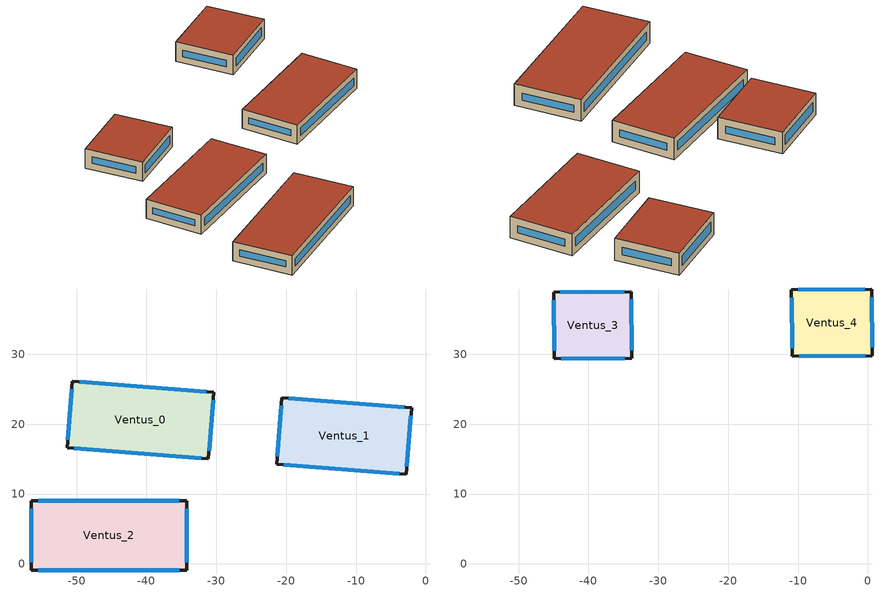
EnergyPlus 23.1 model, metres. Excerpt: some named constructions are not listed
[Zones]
Ventus_0
 floor outside (90.1-2019 Nonresidential CZ 0 Exterior Floor (Mass)): -50.59,26.13,3.49 -30.38,24.54,3.48 -31.13,15.05,3.48 -51.34,16.64,3.49
 wall outside (90.1-2019 Nonresidential CZ 0 Exterior Wall (Mass)): -50.59,26.13 -51.34,16.64 z3.49:6.87; -31.13,15.05 -30.38,24.54 z3.48:6.87; -51.34,16.64,3.49 -31.13,15.05,3.48 -31.13,15.05,6.87 -51.34,16.64,6.87; -30.38,24.54,3.48 -50.59,26.13,3.49 -50.59,26.13,6.87 -30.38,24.54,6.87
 window (90.1-2019 Nonresidential CZ 0 Glazing (Operable)): -50.68,25 -51.25,17.78 z4.62:5.74; -31.04,16.19 -30.47,23.41 z4.62:5.73; -50.31,16.56,4.52 -32.16,15.13,4.51 -32.16,15.13,5.83 -50.31,16.56,5.84; -31.41,24.62,4.51 -49.56,26.05,4.52 -49.56,26.05,5.84 -31.41,24.62,5.83
 roof outside (90.1-2019 Nonresidential CZ 0 Exterior Roof (Mass)): -50.59,26.13 -51.34,16.64 -31.13,15.05 -30.38,24.54 z6.87
Ventus_1
 floor outside (90.1-2019 Nonresidential CZ 0 Exterior Floor (Mass)): -21.39,14.28,3.48 -20.64,23.78,3.48 -2.06,22.31,3.47 -2.81,12.81,3.47
 wall outside (90.1-2019 Nonresidential CZ 0 Exterior Wall (Mass)): -2.81,12.81 -2.06,22.31 z3.47:6.86; -20.64,23.78 -21.39,14.28 z3.48:6.86; -21.39,14.28,3.48 -2.81,12.81,3.47 -2.81,12.81,6.86 -21.39,14.28,6.86; -2.06,22.31,3.47 -20.64,23.78,3.48 -20.64,23.78,6.86 -2.06,22.31,6.86
 window (90.1-2019 Nonresidential CZ 0 Glazing (Operable)): -20.36,14.19 -3.83,12.89 z4.5:5.83; -2.72,13.95 -2.15,21.18 z4.61:5.72; -20.73,22.64 -21.3,15.41 z4.61:5.73; -3.08,22.39,4.5 -19.62,23.7,4.5 -19.61,23.7,5.83 -3.08,22.39,5.83
 roof outside (90.1-2019 Nonresidential CZ 0 Exterior Roof (Mass)): -21.39,14.28 -2.81,12.81 -2.06,22.31 -20.64,23.78 z6.86
Ventus_2
 floor outside (90.1-2019 Nonresidential CZ 0 Exterior Floor (Mass)): -56.49,9.04 -34.25,9.04 -34.25,-0.87 -56.49,-0.87 z3.5
 wall outside (90.1-2019 Nonresidential CZ 0 Exterior Wall (Mass)): -56.49,9.04 -56.49,-0.87 -34.25,-0.87 -34.25,9.04 -56.49,9.04 z3.5:6.89
 window (90.1-2019 Nonresidential CZ 0 Glazing (Operable)): -56.49,7.9 -56.49,0.28 / -34.25,0.28 -34.25,7.9 z4.64:5.75; -55.45,-0.87 -35.29,-0.87 / -35.29,9.04 -55.45,9.04 z4.54:5.85
 roof outside (90.1-2019 Nonresidential CZ 0 Exterior Roof (Mass)): -56.49,9.04 -56.49,-0.87 -34.25,-0.87 -34.25,9.04 z6.89
Ventus_3
 floor outside (90.1-2019 Nonresidential CZ 0 Exterior Floor (Mass)): -33.89,38.98 -33.8,29.46 -44.89,29.34 -44.99,38.86 z6.11
 wall outside (90.1-2019 Nonresidential CZ 0 Exterior Wall (Mass)): -33.89,38.98 -44.99,38.86 -44.89,29.34 -33.8,29.46 -33.89,38.98 z6.11:9.51
 window (90.1-2019 Nonresidential CZ 0 Glazing (Operable)): -34.87,38.97 -44.01,38.87 / -43.91,29.35 -34.77,29.45 z7.08:8.53; -44.98,37.72 -44.9,30.48 / -33.81,30.6 -33.88,37.84 z7.25:8.37
 roof outside (90.1-2019 Nonresidential CZ 0 Exterior Roof (Mass)): -33.89,38.98 -44.99,38.86 -44.89,29.34 -33.8,29.46 z9.51
Ventus_4
 floor outside (90.1-2019 Nonresidential CZ 0 Exterior Floor (Mass)): 0.52,39.34 0.62,29.82 -10.85,29.7 -10.95,39.22 z6.11
 wall outside (90.1-2019 Nonresidential CZ 0 Exterior Wall (Mass)): 0.52,39.34 -10.95,39.22 -10.85,29.7 0.62,29.82 0.52,39.34 z6.11:9.57
 window (90.1-2019 Nonresidential CZ 0 Glazing (Operable)): -0.48,39.33 -9.95,39.23 / -9.85,29.71 -0.38,29.8 z7.1:8.57; -10.93,38.06 -10.86,30.85 / 0.61,30.97 0.53,38.18 z7.26:8.41
 roof outside (90.1-2019 Nonresidential CZ 0 Exterior Roof (Mass)): 0.52,39.34 -10.95,39.22 -10.85,29.7 0.62,29.82 z9.57
[Schedule:Day:Hourly]
74054bd2-68bf-4c2e-b6fe-a9a46485e833: Fraction, 0, 1, 1, 1, 1, 1, 1, 0, 0, 0, 0, 0, 0, 0, 0, 0, 1, 1, 1, 1, 1, 1, 1, 1
97807dff-fb68-4c04-8ba7-6cd170c0bd5b: Fraction, 0, 1, 0, 0, 1, 0, 0, 0, 0, 0, 0, 0, 1, 0, 0, 0, 0, 0, 0, 0, 0, 0, 0, 0
b9c7d137-7474-496a-bda7-21dd42cd1285: Fraction, 0, 1, 1, 1, 1, 1, 1, 1, 1, 1, 0, 0, 0, 0, 0, 1, 1, 0, 0, 0, 0, 0, 0, 0
d04262fa-b310-48b4-9ff0-47e72d262feb: Fraction, 1, 1, 1, 0, 1, 1, 1, 1, 0, 0, 1, 1, 1, 1, 1, 1, 1, 1, 0, 0, 0, 0, 0, 0
9ba10620-f997-461f-a3eb-d35a1e1b5dbc: Fraction, 0, 1, 0, 0, 0, 0, 0, 0, 0, 0, 1, 0, 0, 0, 1, 1, 1, 1, 1, 0, 0, 0, 0, 1
c3946a26-4fde-49a7-97f4-fc630781a67f: Fraction, 1, 1, 1, 1, 1, 0, 1, 1, 1, 0, 0, 0, 0, 1, 1, 0, 0, 0, 0, 0, 0, 0, 0, 1
1d522c20-2eb0-4cc8-bc6a-dc0ba6922368: Fraction, 1, 1, 1, 1, 1, 1, 0, 0, 0, 0, 0, 1, 1, 1, 1, 1, 1, 0, 0, 0, 0, 0, 0, 0
07c72340-b4fe-42e0-bbc8-36a9f5657532: Fraction, 0, 1, 1, 1, 1, 1, 1, 0, 0, 0, 0, 1, 1, 1, 1, 0, 0, 0, 0, 0, 0, 0, 0, 0
6090c2da-3a51-4064-848f-2637f0081b64: Fraction, 0, 0, 0, 0, 0, 0, 0, 0, 0, 1, 1, 1, 1, 1, 1, 1, 1, 1, 0, 0, 0, 0, 0, 0
c10c3bc1-e411-4a46-a84f-dfb66236ee43: Fraction, 0, 0, 1, 1, 1, 1, 1, 0, 0, 0, 1, 1, 1, 1, 0, 0, 0, 0, 0, 0, 0, 0, 0, 0
9def71ac-644c-4a43-924f-0a2d0336bef2: Fraction, 1, 1, 1, 1, 1, 1, 1, 1, 1, 0, 0, 0, 0, 0, 0, 0, 0, 0, 1, 1, 1, 1, 1, 1
057ceafd-0d81-4d68-930f-3b2314fa48cd: Fraction, 1, 1, 1, 1, 1, 1, 1, 0, 0, 1, 1, 1, 0, 0, 0, 0, 0, 0, 0, 0, 0, 0, 0, 0
88fed7b3-e359-4a1f-a5b9-45b8ce0c1dc6: Fraction, 1, 1, 1, 1, 1, 1, 1, 1, 0, 1, 1, 0, 0, 0, 1, 1, 0, 0, 0, 0, 0, 0, 0, 0
6514d837-955e-4917-8dd1-65b2037d5c9b: Fraction, 0, 0, 0, 1, 1, 1, 0, 0, 0, 1, 1, 1, 1, 1, 1, 1, 1, 1, 0, 0, 0, 0, 0, 0
c2abe261-9d5a-47ce-8ee3-09f32edc3bbb: Fraction, 0, 0, 0, 0, 0, 0, 0, 1, 1, 1, 1, 0, 0, 0, 0, 0, 0, 0, 0, 0, 0, 0, 0, 1
ce5c9ab2-7397-4451-b8f3-374983e1af58: Fraction, 1, 1, 1, 1, 1, 1, 1, 1, 0, 0, 0, 1, 1, 1, 1, 0, 0, 0, 1, 1, 1, 1, 1, 1
20d50bad-3716-475d-a8a1-b2a6c2b604ca: Fraction, 1, 1, 1, 1, 1, 1, 1, 1, 1, 1, 1, 1, 1, 1, 1, 0, 0, 0, 0, 1, 1, 1, 0, 1
8a122152-dec9-4ba9-a45f-2adae0c5be92: Fraction, 1, 1, 1, 1, 1, 1, 1, 1, 0, 0, 1, 1, 0, 1, 0, 0, 0, 0, 0, 0, 0, 0, 0, 1
c6cdd4fb-32ea-43d7-bc5e-5b83dd70b81c: Fraction, 1, 1, 1, 1, 1, 1, 1, 0, 0, 0, 1, 0, 0, 0, 0, 0, 0, 0, 0, 1, 1, 1, 1, 1
9d5158ab-fff7-4870-812d-3696b2292dc0: Fraction, 1, 1, 1, 1, 1, 0, 0, 0, 0, 0, 1, 1, 1, 1, 1, 1, 1, 0, 0, 0, 0, 0, 0, 0
b8516354-ce2a-4c67-8c28-31f035522e6f: Fraction, 1, 1, 1, 1, 1, 1, 1, 1, 1, 1, 0, 0, 0, 0, 0, 0, 1, 0, 0, 0, 0, 0, 0, 0
cbb8fdd0-a5e8-4b2a-b2e6-9693654d8a62: Fraction, 1, 1, 1, 1, 1, 1, 1, 1, 1, 1, 1, 1, 0, 0, 0, 0, 0, 0, 0, 0, 0, 1, 1, 1
0c72eb77-d275-4ca9-8307-6c8e2f133ad6: Fraction, 1, 1, 1, 1, 1, 1, 1, 0, 0, 0, 1, 1, 1, 1, 1, 1, 1, 0, 0, 0, 0, 1, 1, 1
18659121-dc2a-49d3-a320-01d2f054175a: Fraction, 1, 1, 1, 1, 1, 1, 1, 1, 0, 0, 1, 1, 1, 1, 0, 1, 1, 1, 1, 1, 1, 1, 1, 1
5ac3f529-2798-408c-837c-c11db3d63a5f: Fraction, 1, 1, 1, 1, 1, 1, 1, 1, 1, 0, 0, 0, 0, 1, 0, 0, 0, 0, 0, 0, 0, 0, 0, 0
eaa47732-4b2a-4053-8051-910d054a4053: Fraction, 1, 1, 1, 1, 1, 1, 1, 1, 0, 1, 1, 1, 1, 1, 1, 1, 1, 0, 1, 1, 1, 1, 1, 1
f2aae914-51d3-4cc0-a5d5-5e9baf011287: Fraction, 1, 1, 1, 1, 1, 1, 1, 1, 0, 0, 1, 1, 1, 1, 1, 1, 0, 0, 0, 0, 0, 0, 1, 1
af1b22bb-13b3-4bdb-9a6e-cb5ab9315430: Fraction, 1, 1, 1, 1, 1, 1, 1, 0, 0, 0, 1, 1, 1, 0, 0, 0, 0, 1, 1, 1, 1, 1, 1, 1
8cfa296e-d2df-42e4-8383-1d6ab16bbdb5: Fraction, 1, 1, 1, 1, 1, 1, 1, 1, 0, 0, 1, 1, 1, 1, 1, 1, 1, 0, 0, 0, 0, 0, 0, 1
e7079104-5a3e-4fb4-8b2d-8deb9dcb4755: Fraction, 1, 1, 1, 1, 0, 1, 1, 0, 0, 0, 0, 1, 1, 1, 1, 1, 0, 0, 0, 0, 0, 0, 0, 0
df817dcb-ee5e-4ec2-b348-3e4532a01bdc: Fraction, 0, 0, 0, 0, 0, 1, 1, 1, 0, 0, 0, 0, 0, 1, 0, 0, 0, 0, 0, 0, 0, 0, 0, 0
5b88c96a-ba30-4bd6-8257-ec46818092f5: Fraction, 1, 1, 1, 1, 1, 1, 1, 1, 0, 0, 1, 1, 1, 1, 0, 0, 0, 0, 0, 0, 0, 0, 0, 0
9f3e6e33-ed0c-4338-a22e-80d68f66795f: Fraction, 0, 0, 0, 0, 0, 0, 0, 1, 0, 0, 0, 0, 0, 1, 0, 0, 0, 0, 0, 0, 0, 0, 1, 1
5e4f9b9f-effd-4ea0-b36d-686f673c8fb9: Fraction, 1, 1, 1, 1, 1, 1, 1, 1, 0, 0, 0, 1, 0, 0, 0, 0, 0, 0, 0, 0, 0, 1, 1, 1
b1c0e00c-ed12-44a2-b2d7-3cdb69e5c55e: Fraction, 1, 1, 1, 1, 1, 1, 1, 1, 0, 0, 0, 0, 1, 1, 1, 0, 0, 0, 0, 0, 0, 0, 1, 1
444270f3-daff-4cc7-9fce-6beb186acede: Fraction, 1, 1, 1, 1, 1, 1, 1, 1, 1, 0, 0, 0, 0, 0, 0, 0, 1, 1, 1, 1, 1, 1, 1, 1
b6fcd595-c7f4-4377-b65b-736495fb235b: Fraction, 1, 1, 1, 1, 1, 1, 1, 1, 1, 0, 0, 0, 1, 1, 0, 0, 0, 0, 0, 1, 1, 1, 1, 1
cb12346d-0ba0-45f5-8b46-1b49f71a5a9e: Fraction, 1, 1, 1, 1, 1, 1, 1, 1, 0, 1, 0, 0, 1, 1, 1, 1, 1, 1, 1, 1, 1, 1, 1, 1
16a4b961-d781-45a6-b74f-7a45caf05543: Fraction, 1, 1, 1, 1, 1, 1, 1, 1, 0, 0, 1, 0, 0, 0, 0, 0, 0, 0, 1, 1, 1, 1, 1, 1
6c3f2d37-9869-4b85-9549-3a87988d3149: Fraction, 1, 1, 1, 1, 1, 1, 1, 1, 1, 0, 0, 0, 0, 1, 0, 0, 0, 0, 1, 1, 1, 1, 1, 1
5487ebe8-a8c6-4cfe-b288-16ea63a3ed1c: Fraction, 1, 1, 1, 1, 1, 1, 1, 1, 1, 0, 0, 0, 1, 0, 0, 0, 0, 0, 0, 0, 0, 0, 0, 1
ebf265ea-062a-4190-8abf-f1e4c7d89c3a: Fraction, 1, 1, 1, 1, 1, 1, 1, 1, 1, 0, 0, 0, 1, 1, 1, 1, 0, 1, 1, 1, 1, 1, 1, 1
bd94196e-8e29-48df-b222-d480efb91c9a: Fraction, 1, 1, 1, 1, 1, 1, 1, 1, 0, 0, 1, 1, 0, 0, 0, 0, 1, 1, 1, 1, 1, 1, 1, 1
be69a2a8-dd22-4f26-b18a-4f66b965a4dc: Fraction, 1, 1, 1, 1, 1, 1, 1, 1, 0, 0, 0, 0, 1, 1, 1, 1, 1, 1, 1, 1, 1, 1, 1, 1
27a268de-534c-450b-8705-33fd3cf382a8: Fraction, 1, 1, 1, 1, 1, 1, 1, 1, 0, 0, 0, 0, 0, 0, 0, 1, 1, 1, 1, 1, 1, 1, 1, 1
cd3f33d7-a60e-4094-a384-348fc886b9d6: Fraction, 1, 1, 1, 1, 1, 1, 1, 1, 1, 1, 1, 1, 1, 1, 1, 0, 0, 0, 1, 1, 1, 1, 1, 1
9dcf07ff-184b-43e1-ae98-d6415e276da1: Fraction, 1, 1, 1, 1, 1, 1, 1, 1, 0, 1, 1, 1, 1, 1, 1, 1, 1, 1, 1, 1, 1, 1, 1, 1
92402300-f1f6-4e8f-9e99-43f6f64837c9: Fraction, 1, 1, 1, 1, 1, 1, 1, 1, 1, 0, 0, 0, 0, 0, 0, 0, 1, 1, 0, 0, 0, 0, 1, 1
edc33e11-3f99-40de-8c90-1b0c78e9f77a: Fraction, 1, 1, 1, 1, 1, 1, 1, 1, 1, 0, 0, 0, 0, 0, 0, 0, 0, 0, 0, 1, 1, 1, 1, 1
6fea13c3-60c2-45eb-826c-87bb4b14df5c: Fraction, 1, 1, 1, 1, 1, 1, 1, 0, 0, 0, 1, 1, 1, 1, 1, 1, 1, 0, 0, 0, 0, 0, 0, 0
5e5311e2-4511-4326-97f6-a5c9cd219aeb: Fraction, 0, 1, 1, 1, 1, 1, 1, 1, 0, 0, 1, 0, 1, 1, 1, 0, 0, 0, 0, 0, 0, 0, 0, 1
aa2181fb-0196-4305-8efc-c14c35da3080: Fraction, 1, 1, 1, 1, 1, 1, 1, 1, 0, 0, 0, 1, 1, 1, 0, 0, 0, 1, 1, 1, 1, 1, 1, 1
259ab910-9959-4b4f-8b96-6e911539b89f: Fraction, 1, 1, 1, 1, 1, 1, 1, 1, 1, 0, 0, 0, 0, 0, 0, 0, 0, 0, 0, 0, 0, 1, 1, 1
7064cfc5-163a-4ef4-975e-a50f1919b0e4: Fraction, 1, 1, 1, 1, 1, 1, 1, 1, 0, 0, 1, 1, 1, 1, 1, 1, 1, 1, 0, 0, 0, 0, 1, 1
59b0afff-e258-4861-ada2-886758a3f753: Fraction, 1, 1, 1, 1, 1, 1, 1, 1, 0, 0, 1, 0, 0, 0, 1, 1, 1, 1, 1, 1, 1, 1, 1, 1
5c5f2de8-4e5d-47ee-83c5-350774adab4d: Fraction, 1, 1, 1, 1, 1, 1, 1, 1, 0, 0, 0, 0, 0, 0, 0, 0, 0, 1, 1, 1, 1, 1, 1, 1
9c9d8164-8209-42c6-9fdf-f23e4aa42083: Fraction, 1, 1, 1, 1, 1, 1, 1, 1, 0, 0, 0, 1, 1, 0, 0, 0, 0, 0, 0, 0, 1, 1, 1, 1
25aa9527-f0f8-4a6c-9c8b-b108c0fe62a6: Fraction, 1, 1, 1, 1, 1, 1, 1, 1, 0, 0, 1, 1, 1, 1, 0, 0, 1, 0, 0, 0, 0, 1, 1, 1
c03b6a9b-1c9a-4da4-82c3-84b1e2d6d185: Fraction, 1, 1, 1, 1, 1, 1, 1, 1, 1, 0, 1, 1, 1, 1, 1, 1, 1, 0, 0, 0, 0, 0, 1, 1
35bfc4da-1048-4292-a682-5655fded43f1: Fraction, 1, 1, 1, 1, 1, 1, 1, 1, 0, 0, 1, 1, 1, 0, 1, 1, 0, 0, 1, 1, 1, 1, 1, 1
6b69f790-ab01-4a19-a6c0-13d6128415b2: Fraction, 1, 1, 1, 1, 1, 1, 1, 1, 1, 0, 0, 0, 0, 1, 0, 0, 0, 0, 0, 0, 0, 1, 1, 1
f9e0fda7-9fed-4c1f-ab6e-5c589fc9d164: Fraction, 1, 1, 1, 1, 1, 1, 1, 1, 0, 0, 0, 1, 1, 1, 1, 0, 0, 0, 0, 0, 0, 0, 0, 0
29a76cad-3c7a-482d-a722-386eb74d0f12: Fraction, 0, 1, 1, 1, 1, 1, 1, 0, 0, 0, 1, 1, 1, 1, 0, 0, 0, 0, 0, 0, 1, 1, 1, 0
ffb92333-dc2f-41db-92cf-14f798bb405c: Fraction, 0, 0, 0, 0, 0, 0, 0, 0, 0, 0, 0, 1, 1, 0, 0, 1, 0, 0, 0, 0, 0, 0, 0, 0
a0979a01-a3ca-4264-b020-74ebd46e0f0a: Fraction, 0, 0, 0, 0, 0, 0, 0, 0, 0, 0, 0, 1, 1, 1, 1, 0, 0, 0, 0, 0, 0, 0, 0, 0
4f398a15-0db5-4d59-9dc0-80d3d9d282d3: Fraction, 0, 0, 0, 0, 0, 0, 0, 0, 0, 0, 0, 1, 0, 0, 0, 0, 0, 0, 0, 0, 0, 0, 0, 0
e2278e3a-4045-4e67-81d6-0536b52bb3ab: Fraction, 0, 0, 0, 0, 1, 0, 0, 0, 0, 0, 0, 1, 1, 1, 0, 0, 0, 0, 0, 0, 0, 0, 0, 0
11a3fd04-715e-4ad2-80a4-ede72ae8842a: Fraction, 0, 0, 0, 0, 1, 0, 0, 0, 0, 0, 0, 1, 1, 1, 0, 1, 1, 1, 0, 0, 1, 1, 1, 1
0c7495df-230f-4fc6-908c-b5aa0f2c6a24: Fraction, 1, 1, 1, 1, 1, 1, 1, 1, 1, 1, 1, 1, 1, 1, 1, 1, 1, 1, 1, 1, 1, 1, 1, 1
a7c3e583-b1e6-45c1-bb73-94d104b83238: Fraction, 1, 1, 1, 0, 1, 1, 1, 1, 0, 1, 1, 1, 1, 1, 1, 1, 1, 1, 1, 1, 1, 1, 1, 1
3c2b0ca0-971e-45fd-9ccc-a7074d69a591: Fraction, 1, 1, 1, 1, 1, 1, 1, 1, 1, 0, 0, 0, 1, 1, 0, 0, 1, 1, 1, 1, 1, 1, 1, 1
5586d7ad-9746-4f08-b4f7-35d0e7b16240: Fraction, 1, 1, 1, 1, 1, 1, 1, 1, 1, 0, 0, 1, 1, 0, 1, 0, 1, 1, 0, 1, 0, 0, 1, 0
67ee3781-661a-4b32-9b97-ba11d48b80e8: Fraction, 0, 1, 1, 1, 1, 1, 1, 1, 1, 1, 1, 1, 1, 0, 0, 0, 0, 0, 0, 0, 1, 1, 1, 1
dc2a5543-2a02-44da-8fa9-22b0ada74602: Fraction, 1, 1, 1, 1, 1, 1, 1, 1, 1, 1, 1, 1, 0, 0, 0, 0, 0, 0, 0, 1, 1, 1, 1, 1
12eac682-e5c5-4ae6-a22e-aa2c120430b8: Fraction, 1, 1, 1, 1, 1, 1, 1, 1, 1, 1, 1, 1, 1, 1, 0, 1, 1, 1, 0, 1, 1, 1, 1, 1
981b9efe-6f63-4d00-a449-24f73f51b0f8: Fraction, 1, 1, 1, 1, 1, 1, 1, 1, 1, 0, 0, 0, 0, 0, 0, 0, 0, 0, 0, 0, 1, 1, 1, 1
ab4d6916-ed93-4cc5-93e4-05523ab73693: Fraction, 1, 1, 1, 1, 1, 1, 1, 1, 0, 0, 0, 0, 1, 1, 1, 1, 0, 0, 0, 0, 0, 0, 1, 0
1cf4dc22-9846-4e49-ae67-34ad1fd86b01: Fraction, 1, 1, 1, 1, 1, 1, 1, 1, 1, 1, 0, 1, 1, 1, 1, 0, 0, 0, 0, 0, 1, 1, 1, 0
89ea3b08-abcb-42b8-8007-58653634cdd2: Fraction, 1, 1, 1, 1, 1, 1, 1, 1, 1, 0, 0, 0, 0, 1, 1, 1, 1, 1, 1, 1, 1, 1, 1, 1
d87af202-f746-4e46-9ceb-371fa7de3b83: Fraction, 1, 1, 1, 1, 1, 1, 1, 1, 1, 1, 0, 0, 0, 0, 0, 0, 0, 1, 0, 1, 1, 1, 1, 1
3d23e240-37b9-4a4c-859a-93105498007c: Fraction, 1, 1, 1, 1, 1, 1, 1, 1, 0, 0, 0, 0, 0, 0, 0, 0, 0, 0, 0, 1, 1, 1, 1, 1
5d1bad87-1508-49bf-a120-4ab5144eeda2: Fraction, 1, 1, 1, 1, 1, 1, 1, 1, 0, 0, 0, 0, 1, 0, 1, 0, 1, 1, 1, 1, 0, 1, 1, 1
eb554330-09ba-415f-8b33-a8f0120e2a10: Fraction, 1, 1, 1, 1, 1, 1, 1, 1, 0, 0, 0, 0, 1, 0, 0, 0, 0, 0, 0, 0, 0, 1, 1, 1
70444d5c-3d02-4dff-b528-fa1576757e0f: Fraction, 1, 1, 1, 1, 1, 1, 1, 1, 0, 0, 0, 1, 0, 1, 1, 0, 0, 0, 0, 0, 0, 0, 0, 1
47d4713a-9828-4be8-aafd-385b8726fa04: Fraction, 1, 1, 0, 0, 1, 1, 0, 1, 0, 0, 0, 0, 1, 0, 0, 0, 0, 0, 0, 0, 0, 0, 0, 0
95bc9a77-b8c9-4411-b57c-91eb9c8e52f7: Fraction, 0, 0, 1, 0, 0, 0, 1, 0, 0, 0, 0, 0, 0, 1, 1, 0, 0, 0, 0, 0, 0, 0, 0, 0
e395d3ac-8cd0-402f-8ca6-1fda7fb30dab: Fraction, 0, 0, 0, 0, 0, 0, 0, 0, 0, 0, 0, 1, 1, 1, 1, 1, 0, 0, 0, 0, 0, 0, 1, 0
db1a38b2-f9c2-4a48-9e49-15d8acc4e610: Fraction, 1, 1, 0, 0, 1, 0, 0, 1, 0, 0, 0, 1, 1, 1, 1, 0, 0, 0, 0, 0, 0, 0, 0, 0
61444038-0694-4e57-a64f-e4e0b6dce092: Fraction, 0, 1, 0, 1, 1, 1, 1, 1, 0, 0, 0, 1, 1, 1, 1, 1, 0, 0, 0, 0, 0, 0, 0, 0
40f3f618-6b86-4e51-bfd6-75e26ad0f9b2: Fraction, 0, 1, 1, 1, 1, 1, 1, 1, 0, 0, 0, 0, 1, 1, 1, 1, 0, 0, 0, 0, 0, 0, 0, 0
84ed0fb4-1736-4e8f-95e7-5ca1767a8ac9: Fraction, 0, 0, 0, 1, 1, 0, 0, 1, 0, 0, 0, 1, 1, 1, 1, 1, 0, 0, 0, 0, 0, 0, 0, 0
50415600-1913-4f4c-b66f-f5c1d08e44a5: Fraction, 0, 1, 1, 1, 1, 0, 0, 1, 0, 0, 0, 0, 0, 0, 0, 0, 0, 0, 0, 0, 0, 0, 1, 1
f6354cd7-10a3-4f2a-98c8-83f459772a77: Fraction, 0, 0, 0, 0, 0, 0, 0, 0, 1, 1, 1, 1, 1, 0, 1, 1, 1, 1, 1, 1, 1, 1, 1, 1
bc329499-9032-4322-b8a8-ff77f105c3a1: Fraction, 0, 0, 0, 0, 0, 0, 0, 0, 1, 1, 1, 1, 1, 1, 1, 1, 1, 1, 1, 1, 1, 1, 1, 1
0a5d11cb-535e-4073-880c-bf5f0e539de1: Fraction, 0, 0, 0, 0, 0, 0, 0, 0, 1, 1, 1, 0, 0, 0, 0, 0, 1, 1, 1, 1, 1, 1, 1, 0
e2f94440-4fd9-4cd6-8697-230aa730da0e: Fraction, 0, 0, 0, 0, 0, 0, 0, 0, 1, 1, 1, 1, 1, 1, 1, 1, 1, 1, 1, 1, 1, 1, 1, 0
36f988ef-82e3-41bc-8cd5-1b0ca4de790c: Fraction, 0, 0, 0, 0, 0, 0, 0, 0, 1, 1, 1, 1, 0, 0, 0, 1, 1, 1, 1, 1, 1, 1, 1, 1
5f412e3c-5a66-4128-b501-81c0bd60afc7: Fraction, 0, 0, 0, 0, 0, 0, 0, 0, 1, 1, 1, 1, 1, 1, 1, 1, 1, 1, 1, 1, 1, 1, 0, 0
4ff789ac-5852-4111-b8ca-0b905bccfb9d: Fraction, 0, 0, 0, 0, 0, 0, 0, 1, 1, 1, 1, 1, 0, 0, 0, 0, 1, 1, 1, 1, 1, 1, 1, 0
ccbcdd31-a275-40a4-b447-51e54ef8d7b9: Fraction, 0, 0, 0, 0, 0, 0, 0, 0, 1, 1, 1, 1, 0, 0, 0, 0, 0, 1, 1, 1, 1, 1, 1, 1
42a912a3-6033-4745-bb1c-7b3605a50131: Fraction, 0, 0, 0, 0, 0, 0, 0, 0, 1, 1, 1, 1, 0, 0, 0, 0, 0, 1, 1, 1, 1, 1, 1, 0
19d07e6d-d168-4a72-b879-a86018fa4f49: Fraction, 0, 0, 0, 0, 0, 1, 1, 1, 1, 1, 0, 0, 0, 0, 1, 1, 1, 1, 1, 1, 1, 1, 0, 0
639b30d6-3a10-4d03-98f7-78ee16012e8d: Fraction, 0, 0, 0, 0, 0, 1, 1, 1, 1, 1, 1, 1, 1, 1, 1, 0, 0, 0, 0, 0, 0, 0, 0, 0
c84b0467-26b1-4ea9-bcc4-b1b00fedc2dc: Fraction, 0, 0, 0, 0, 0, 0, 0, 1, 1, 1, 1, 1, 1, 1, 1, 1, 1, 1, 1, 1, 1, 1, 0, 0
ccb71566-b700-414c-88f7-145e1f742323: Fraction, 0, 0, 0, 0, 0, 0, 0, 1, 1, 1, 1, 1, 1, 1, 1, 1, 1, 1, 1, 1, 1, 1, 1, 0
d6ddf757-37ee-4f97-b5b3-4bd14b1983c8: Fraction, 0, 0, 0, 0, 0, 0, 0, 0, 0, 0, 0, 1, 1, 1, 1, 1, 1, 1, 1, 1, 0, 0, 0, 0
093dc093-8cd4-406e-9fd2-1867b4c6b722: Fraction, 0, 0, 0, 0, 0, 0, 1, 1, 1, 1, 1, 1, 1, 1, 1, 1, 1, 1, 1, 1, 1, 0, 0, 0
be37b3bd-083f-4ac1-80d1-48158526ed3d: Fraction, 0, 0, 0, 0, 1, 1, 1, 1, 1, 1, 1, 1, 1, 1, 1, 1, 1, 1, 1, 1, 1, 0, 0, 0
279c8db3-ae88-445f-b1e9-db29ffdc4451: Fraction, 0, 0, 0, 0, 0, 0, 0, 0, 0, 0, 0, 0, 0, 0, 1, 1, 1, 1, 1, 1, 0, 0, 0, 0
8f53b7a2-3abd-4db3-b3a3-e6febf89d2c2: Fraction, 0, 0, 0, 0, 0, 0, 1, 1, 1, 1, 1, 1, 1, 1, 1, 1, 1, 1, 1, 1, 1, 1, 0, 0
d287b876-e000-4ac4-87cf-f475be92c15f: Fraction, 1, 0, 0, 0, 0, 0, 0, 0, 1, 1, 1, 1, 1, 0, 1, 1, 1, 1, 0, 0, 0, 0, 0, 0
68f7dd61-ba06-4b55-9bc6-7884afdc2e03: Fraction, 0, 0, 0, 0, 0, 0, 1, 1, 1, 1, 1, 1, 0, 0, 1, 1, 0, 0, 0, 0, 0, 0, 0, 0
8cc55fb1-ade8-4f90-a2b9-8a824e6808a2: Fraction, 0, 0, 0, 1, 1, 1, 1, 1, 1, 1, 1, 1, 1, 1, 1, 1, 1, 1, 1, 1, 1, 1, 1, 1
a82e9260-4b3b-4b8b-a4c1-6d833ddaed72: Fraction, 0, 0, 0, 0, 0, 0, 0, 0, 1, 1, 1, 1, 0, 0, 0, 0, 1, 1, 1, 1, 1, 1, 1, 1
3d09528a-da13-4f52-b595-8129d9c912bf: Fraction, 1, 1, 1, 1, 1, 1, 1, 1, 0, 0, 0, 0, 0, 0, 0, 0, 1, 1, 1, 1, 1, 1, 1, 1
9455033b-ffc0-40a0-9baf-b5c54ed660e7: Fraction, 1, 1, 1, 0, 0, 0, 0, 0, 1, 1, 1, 1, 1, 1, 1, 1, 1, 1, 1, 1, 1, 1, 1, 1
528b7c8f-33f2-4d80-8ac2-c0778f04edde: Fraction, 1, 1, 1, 0, 0, 0, 0, 0, 1, 1, 1, 1, 1, 0, 0, 0, 1, 1, 1, 1, 1, 1, 1, 1
c7944dd6-ced0-4df7-8402-2f6e8a9d0347: Fraction, 1, 0, 0, 0, 0, 0, 0, 0, 1, 1, 1, 1, 1, 0, 0, 1, 1, 1, 1, 1, 1, 1, 1, 1
6cd1f163-b2f4-478d-bd09-c87c8abc2dec: Fraction, 1, 1, 1, 1, 0, 0, 0, 0, 1, 1, 1, 1, 1, 1, 1, 1, 1, 1, 1, 1, 1, 1, 1, 1
6bc2fa83-cb55-4cb5-bea7-b3aaef1b9910: Fraction, 0, 0, 0, 0, 0, 0, 0, 0, 0, 1, 0, 0, 0, 0, 0, 0, 0, 1, 1, 0, 0, 0, 0, 0
faaf5a2f-320a-4c3e-be1b-7fd0409cfbed: Fraction, 0, 0, 0, 0, 0, 0, 0, 0, 1, 1, 1, 0, 0, 0, 0, 0, 1, 0, 0, 0, 0, 0, 0, 0
c8e113c6-767e-4dd8-a178-b140ce0973ac: Fraction, 1, 0, 0, 0, 0, 0, 0, 0, 1, 1, 1, 1, 0, 0, 0, 1, 1, 1, 1, 1, 1, 1, 1, 1
cb0eff86-d95b-442c-a0f7-94ad9f3c5523: Fraction, 1, 1, 1, 1, 1, 1, 1, 1, 1, 1, 1, 1, 0, 1, 1, 1, 1, 1, 1, 1, 1, 1, 1, 1
dfa72975-371f-47f3-9f32-e2ada24ff21b: Fraction, 1, 0, 0, 0, 0, 0, 0, 0, 1, 1, 1, 1, 1, 1, 1, 1, 1, 1, 1, 1, 1, 1, 1, 1
1489e617-f5fd-4eac-8b73-181338e7eecb: Fraction, 1, 0, 1, 1, 0, 1, 1, 1, 1, 1, 1, 0, 0, 0, 0, 0, 0, 1, 1, 1, 1, 1, 1, 1
76e04667-3c32-4c59-b1fd-ac254d3180ce: Fraction, 1, 1, 1, 1, 1, 1, 1, 1, 1, 1, 1, 1, 0, 1, 0, 1, 1, 1, 1, 1, 1, 1, 1, 1
717fc015-f90d-4da6-8fda-552e652ee1dd: Fraction, 1, 1, 1, 1, 1, 1, 1, 1, 1, 1, 1, 0, 1, 1, 0, 0, 1, 1, 1, 1, 1, 1, 1, 0
60c66fcd-e25f-4027-b9c6-1016d4bd7f19: Fraction, 1, 1, 1, 0, 0, 0, 0, 0, 1, 1, 1, 0, 0, 0, 0, 1, 1, 1, 1, 1, 1, 0, 0, 1
2874b080-9a13-417d-8c6b-8cb48b9cd6eb: Fraction, 1, 0, 0, 0, 0, 0, 0, 0, 1, 1, 1, 0, 0, 0, 0, 0, 1, 1, 0, 1, 1, 0, 0, 0
a9e6993e-f01c-4097-8b86-fb55df33e8dd: Fraction, 0, 0, 0, 0, 0, 0, 0, 0, 1, 1, 1, 0, 0, 0, 0, 1, 1, 1, 1, 0, 1, 1, 0, 0
2d3974ca-61ff-4477-9d54-b5075ffb2d3c: Fraction, 0, 0, 0, 0, 0, 0, 0, 0, 1, 1, 1, 0, 0, 0, 0, 0, 0, 1, 0, 0, 0, 0, 0, 0
c15a375a-8a82-476e-b5e3-cd39b62c10ae: Fraction, 0, 0, 1, 1, 0, 0, 1, 1, 1, 1, 1, 0, 1, 1, 0, 0, 1, 1, 1, 1, 1, 1, 1, 1
c9d2955b-518f-48e4-887d-5c06e1b622be: Fraction, 1, 0, 0, 1, 0, 0, 1, 1, 1, 1, 1, 0, 0, 0, 0, 0, 0, 1, 1, 1, 1, 1, 1, 1
b8865002-3ab2-463a-9ac7-f20899d8e21f: Fraction, 1, 1, 1, 1, 0, 0, 0, 0, 1, 1, 1, 0, 0, 0, 0, 0, 1, 1, 1, 1, 1, 1, 1, 1
a9d439a1-49d9-4f3c-84a6-8da776fee34f: Fraction, 0, 0, 0, 0, 0, 0, 0, 0, 1, 1, 1, 0, 0, 0, 0, 0, 1, 1, 1, 1, 1, 1, 1, 1
d71039b2-4664-4515-a317-a41203d6586b: Fraction, 1, 1, 0, 0, 0, 0, 0, 1, 1, 1, 1, 0, 0, 0, 0, 0, 0, 1, 1, 1, 1, 1, 1, 1
309734b5-eaf6-4af6-9f18-9aed50d59102: Fraction, 1, 1, 1, 1, 1, 1, 1, 1, 1, 1, 1, 1, 1, 0, 1, 1, 1, 1, 1, 1, 1, 1, 1, 1
039dbfa2-2177-44c9-ac11-4c4e29f46ddf: Fraction, 1, 1, 1, 1, 1, 1, 1, 1, 1, 1, 1, 0, 0, 0, 1, 1, 1, 1, 1, 1, 1, 1, 1, 1
75cc303d-4f2c-4310-894b-0687e834c349: Fraction, 1, 1, 1, 1, 1, 1, 1, 1, 1, 1, 1, 1, 0, 0, 0, 0, 1, 1, 1, 1, 1, 1, 1, 1
e0e0aa30-4e98-46f2-9781-c9a07be1203e: Fraction, 1, 1, 1, 0, 0, 0, 0, 0, 1, 1, 1, 0, 0, 0, 0, 0, 1, 1, 1, 1, 1, 1, 1, 1
2fd69143-6a79-4d03-a83e-de989fad781e: Fraction, 0, 0, 0, 1, 0, 0, 0, 0, 1, 1, 1, 0, 0, 0, 0, 0, 0, 1, 1, 1, 1, 1, 1, 0
5d86afc1-ee87-4936-8637-be65dde97c39: Fraction, 0, 0, 0, 0, 0, 0, 0, 0, 1, 1, 1, 0, 0, 0, 0, 0, 0, 1, 1, 1, 1, 1, 1, 0
234f931b-0e95-45a7-8dc2-c67f0add53f8: Fraction, 0, 0, 0, 0, 1, 1, 1, 0, 1, 1, 0, 0, 0, 0, 0, 0, 0, 1, 1, 1, 1, 1, 1, 1
4531d131-324b-43ff-9a22-bfa998908afb: Fraction, 0, 0, 0, 0, 1, 1, 1, 1, 1, 1, 1, 0, 0, 0, 0, 0, 0, 1, 1, 1, 1, 1, 1, 1
8045cfa7-3b87-449f-aecb-5f4cc359c8b0: Fraction, 1, 1, 1, 1, 1, 1, 1, 1, 1, 1, 1, 0, 0, 0, 0, 0, 1, 1, 1, 1, 1, 0, 0, 0
cea94392-e11e-4c1a-b24d-9467f757cad0: Fraction, 0, 0, 0, 0, 0, 0, 0, 0, 0, 0, 1, 1, 1, 1, 0, 0, 1, 1, 1, 0, 0, 1, 0, 1
d1b8922f-6ada-4419-a533-eaf6b2301ba0: Fraction, 1, 0, 0, 0, 0, 0, 0, 0, 0, 0, 0, 0, 1, 0, 1, 0, 0, 0, 0, 0, 0, 0, 0, 0
cbdeee12-7f82-4b74-9338-a039399b597b: Fraction, 0, 0, 0, 0, 0, 0, 0, 0, 1, 1, 1, 0, 1, 0, 0, 1, 1, 1, 1, 0, 1, 0, 0, 0
4c7fa85c-202d-4e6c-86aa-34b9aec84825: Fraction, 0, 0, 0, 0, 0, 0, 0, 0, 1, 1, 1, 0, 0, 0, 0, 0, 0, 0, 1, 1, 1, 1, 1, 1
a4fa30fc-cb38-4822-a3a8-c9d1718e918a: Fraction, 0, 1, 0, 0, 0, 1, 0, 0, 1, 1, 1, 0, 0, 0, 0, 0, 0, 1, 1, 1, 1, 1, 1, 1
d9553212-6c9c-48d8-881c-59a5c0202978: Fraction, 1, 1, 1, 1, 1, 0, 0, 1, 1, 1, 1, 1, 0, 0, 0, 0, 1, 1, 1, 1, 0, 0, 0, 1
c1f37a79-47bd-4325-a1d6-d631ed202a16: Fraction, 1, 0, 1, 0, 0, 0, 0, 0, 1, 1, 1, 0, 0, 0, 0, 0, 0, 1, 1, 1, 1, 1, 1, 1
92deed90-76ee-4c03-813a-39f8324252aa: Fraction, 1, 0, 0, 0, 0, 0, 1, 0, 1, 1, 1, 0, 0, 0, 0, 0, 0, 0, 1, 1, 1, 1, 1, 1
eaee44e9-163e-4555-88e5-bdca685ac7cc: Fraction, 1, 1, 1, 0, 0, 0, 0, 0, 1, 1, 1, 0, 0, 0, 0, 0, 0, 0, 1, 1, 1, 1, 1, 1
301a67e5-20a4-41ad-ae17-0c0973fd5a2f: Fraction, 1, 1, 1, 1, 0, 0, 0, 0, 1, 1, 1, 0, 0, 0, 0, 0, 0, 0, 1, 1, 1, 1, 1, 1
a9d6092d-3df5-4e87-9753-d59d6138e152: Fraction, 1, 1, 0, 0, 0, 0, 0, 0, 1, 1, 1, 0, 0, 0, 0, 0, 1, 0, 0, 0, 1, 0, 0, 0
f66d653a-32f1-4d02-95b7-1d543ef8c719: Fraction, 1, 1, 1, 1, 0, 0, 0, 0, 1, 1, 0, 0, 0, 0, 0, 0, 0, 1, 1, 1, 1, 1, 1, 1
d9ca4469-9971-401b-aaae-04f22bf27658: Fraction, 1, 1, 1, 1, 1, 0, 1, 1, 1, 0, 0, 0, 0, 0, 0, 0, 0, 0, 1, 1, 1, 1, 1, 1
479c5c13-ed1d-4dca-8b6b-d44d4179901a: Fraction, 1, 1, 1, 0, 0, 0, 0, 1, 1, 1, 1, 0, 0, 0, 0, 0, 0, 0, 1, 1, 1, 1, 1, 1
7fbba035-6a81-4391-b68e-9c84a28b0b12: Fraction, 0, 0, 0, 1, 0, 1, 0, 0, 1, 1, 1, 1, 0, 0, 0, 0, 0, 1, 1, 1, 1, 1, 1, 1
33b30949-30af-4a26-8f8d-266bbcfcc169: Fraction, 1, 1, 0, 0, 0, 0, 0, 0, 1, 0, 0, 0, 0, 0, 1, 0, 1, 1, 1, 0, 1, 1, 0, 0
ab9a4a25-eaca-4b96-a271-79900c73e9f6: Fraction, 0, 0, 0, 0, 0, 0, 1, 0, 1, 0, 0, 0, 0, 0, 0, 0, 0, 0, 1, 1, 1, 1, 1, 1
ab69bf77-5c21-4f4f-b075-9ae96f7645df: Fraction, 1, 0, 0, 0, 0, 0, 1, 0, 1, 1, 1, 0, 0, 0, 1, 1, 1, 1, 1, 1, 1, 1, 1, 0
f0802a89-560d-4328-a664-089a60478814: Fraction, 0, 0, 0, 0, 0, 0, 0, 0, 1, 0, 0, 0, 0, 0, 0, 1, 0, 1, 1, 0, 0, 0, 0, 0
bf38af6c-acf8-44ee-b250-d848eb001f0f: Fraction, 0, 0, 0, 0, 0, 0, 0, 1, 1, 1, 1, 1, 0, 0, 0, 0, 1, 1, 1, 1, 1, 1, 0, 1
07a815b5-3446-4421-98da-d693ebbaa340: Fraction, 1, 1, 0, 0, 0, 0, 0, 0, 1, 0, 0, 0, 0, 0, 0, 0, 0, 0, 0, 1, 1, 1, 1, 1
12d4d81b-d461-46fd-bd92-4eeaa9d7a61f: Fraction, 0, 0, 0, 0, 0, 0, 0, 0, 1, 1, 0, 0, 0, 1, 1, 1, 1, 1, 1, 0, 1, 0, 0, 0
465d502c-01dc-4990-b963-3347ed4d0c8b: Fraction, 0, 0, 0, 0, 0, 0, 0, 0, 1, 1, 1, 0, 0, 0, 0, 0, 1, 1, 1, 1, 1, 0, 0, 0
436f97e3-f97a-4b5a-a7d4-b569b7649e77: Fraction, 0, 0, 0, 0, 0, 0, 0, 0, 1, 0, 0, 1, 0, 0, 0, 1, 1, 1, 1, 0, 0, 0, 0, 0
25d7e13a-9e48-425c-8fa3-913b304d3757: Fraction, 0, 0, 0, 0, 0, 0, 0, 0, 1, 1, 0, 0, 0, 0, 0, 0, 0, 0, 1, 1, 1, 1, 1, 1
d9403612-8934-4c2f-9525-dddfee5812fd: Fraction, 1, 0, 0, 1, 0, 0, 0, 0, 1, 0, 0, 0, 0, 0, 0, 0, 1, 0, 0, 0, 0, 0, 0, 0
6e567c8f-8961-4de6-9a96-1dd864b07aad: Fraction, 0, 0, 1, 0, 0, 0, 0, 0, 1, 1, 0, 0, 0, 1, 1, 1, 0, 0, 1, 0, 0, 0, 0, 0
02b327a2-ffa1-4449-b826-778661f69473: Fraction, 0, 0, 0, 0, 0, 0, 0, 0, 1, 1, 0, 0, 0, 0, 0, 1, 0, 0, 0, 0, 0, 0, 0, 0
5d964446-12bb-4775-8f78-d04d8a81ed91: Fraction, 0, 0, 0, 0, 0, 0, 0, 0, 0, 1, 0, 0, 0, 0, 0, 1, 0, 1, 1, 0, 0, 0, 0, 0
9c1aeb71-f311-46e8-9eda-7cd10ab23fe7: Fraction, 0, 0, 0, 0, 0, 0, 0, 0, 0, 0, 0, 0, 0, 0, 1, 1, 1, 1, 1, 1, 1, 0, 0, 0
4928ba13-0d70-4828-ab1f-0ad13d2b9771: Fraction, 0, 0, 0, 0, 1, 1, 1, 1, 1, 1, 0, 0, 0, 0, 0, 0, 0, 1, 1, 1, 1, 1, 1, 1
6b7282d4-361d-423b-b7ac-07f2e64cfad4: Fraction, 1, 0, 0, 0, 0, 0, 0, 0, 1, 1, 1, 0, 0, 0, 0, 0, 0, 0, 1, 1, 1, 1, 1, 1
d65d5f35-20b6-417c-94cb-0c9475555958: Fraction, 1, 0, 1, 1, 0, 1, 0, 1, 1, 1, 0, 0, 0, 0, 0, 0, 0, 1, 1, 1, 1, 1, 1, 1
ec636bed-85da-4a2c-9b90-2039b27adf27: Fraction, 1, 0, 0, 0, 0, 0, 0, 0, 1, 0, 0, 0, 0, 0, 0, 0, 0, 0, 1, 1, 1, 1, 1, 1
13e42963-cecc-4f5a-9516-3de535d7eec2: Fraction, 1, 1, 1, 1, 0, 1, 1, 1, 1, 0, 0, 0, 0, 0, 0, 0, 0, 0, 0, 1, 1, 1, 1, 1
e081e572-7d99-409f-b1be-1104d8b61b41: Fraction, 1, 1, 1, 1, 0, 0, 1, 0, 1, 1, 0, 0, 1, 0, 0, 0, 0, 0, 0, 0, 0, 0, 0, 0
f38eab0e-65d5-4f80-9458-99a80a6b0a2b: Fraction, 0, 0, 0, 0, 0, 0, 0, 0, 1, 1, 1, 0, 0, 0, 0, 0, 0, 1, 1, 1, 1, 1, 1, 1
b26dfb9b-9960-4a12-990d-b80047b83460: Fraction, 1, 0, 0, 0, 0, 0, 0, 0, 1, 1, 0, 0, 0, 1, 1, 1, 1, 1, 1, 1, 1, 1, 1, 0
58bac6bc-0e8d-45a9-8b5c-81c1847e4a3b: Fraction, 0, 0, 0, 0, 0, 0, 0, 0, 1, 1, 0, 0, 0, 0, 0, 0, 0, 1, 0, 1, 1, 1, 1, 1
b6e14ccb-ca34-4746-b5b5-fd17f30966b6: Fraction, 1, 1, 1, 1, 0, 0, 1, 1, 1, 1, 0, 0, 1, 1, 1, 0, 0, 1, 1, 0, 0, 0, 0, 0
8fc97d85-bfdc-45e0-bda2-2bc3878f16e5: Fraction, 0, 0, 0, 0, 0, 0, 0, 0, 1, 1, 1, 0, 0, 0, 0, 1, 1, 0, 0, 0, 0, 0, 0, 0
7ef810d5-dac0-4d23-8e91-32c8e7319709: Fraction, 0, 0, 0, 0, 0, 0, 0, 0, 1, 1, 1, 0, 0, 0, 0, 1, 0, 0, 1, 1, 1, 1, 1, 1
8de5e6c5-a2a7-403e-ac10-7476c61f9f8d: Fraction, 1, 1, 1, 1, 0, 1, 1, 1, 1, 0, 1, 0, 0, 0, 1, 0, 0, 0, 0, 0, 0, 0, 0, 0
927fc95b-8ddb-4e38-a24d-44e4d9fb47f7: Fraction, 0, 0, 0, 0, 0, 0, 0, 0, 0, 1, 1, 0, 0, 0, 0, 0, 1, 1, 1, 1, 1, 1, 1, 1
b401b061-e0d9-42a6-9c17-ae53b53b592c: Fraction, 0, 0, 0, 0, 0, 0, 0, 0, 1, 0, 0, 0, 0, 0, 0, 1, 1, 1, 1, 1, 1, 1, 1, 1
36d3cfc4-aa7f-4edb-8dc1-87ccba26bdfd: Fraction, 0, 0, 0, 1, 0, 0, 1, 0, 1, 1, 1, 0, 0, 0, 1, 1, 1, 1, 1, 1, 1, 1, 1, 1
41b5c859-1fac-4fa1-a294-61f1ed7bd99f: Fraction, 1, 1, 1, 1, 0, 1, 0, 0, 0, 0, 0, 0, 0, 0, 0, 0, 0, 0, 1, 1, 1, 1, 1, 1
b4dd8c87-dd93-4e33-886b-8d0c398134f5: Fraction, 1, 1, 1, 1, 1, 0, 0, 0, 0, 0, 0, 0, 0, 0, 0, 0, 0, 0, 0, 1, 1, 1, 1, 1
68ff5d3b-11d6-4b59-8571-acfd8844cb0f: Fraction, 1, 1, 1, 1, 0, 1, 0, 1, 1, 0, 0, 0, 0, 0, 0, 0, 0, 0, 0, 1, 1, 1, 1, 1
a29e674a-b6e5-4814-b93d-11cbd29daa36: Fraction, 1, 1, 1, 1, 0, 0, 0, 0, 1, 0, 0, 0, 0, 0, 0, 0, 0, 0, 0, 1, 1, 1, 1, 1
141c07f1-db71-4f2d-baac-f37e174b5713: Fraction, 1, 1, 1, 1, 1, 1, 1, 1, 0, 0, 0, 0, 0, 0, 1, 1, 1, 1, 1, 0, 1, 1, 1, 1
6d39ba8e-aa97-4330-9a59-f0884c955935: Fraction, 1, 0, 1, 1, 0, 1, 0, 0, 1, 0, 0, 0, 0, 1, 0, 1, 1, 1, 1, 1, 1, 1, 1, 0
88ef3fe3-7a25-4113-93cb-4ae62c97b5f5: Fraction, 0, 1, 0, 0, 0, 0, 0, 1, 1, 0, 0, 0, 1, 1, 0, 0, 0, 1, 1, 1, 1, 1, 1, 1
1e965ca8-ba44-4954-b65b-5a4271ca948c: Fraction, 0, 0, 1, 0, 0, 0, 0, 0, 1, 0, 0, 0, 0, 0, 0, 1, 1, 1, 1, 1, 1, 1, 1, 1
2d9be33e-d0f4-4ba1-a81d-aec1ffbe8553: Fraction, 1, 0, 0, 0, 0, 0, 0, 0, 1, 0, 0, 0, 1, 0, 0, 0, 1, 0, 1, 0, 0, 1, 0, 1
78049ef3-9ec1-4863-b462-36216072d169: Fraction, 0, 0, 0, 0, 0, 0, 0, 0, 1, 1, 1, 1, 0, 1, 1, 1, 1, 1, 1, 1, 1, 1, 0, 1
a362fd6c-34ea-4b4a-b517-37fdcfbb9ab2: Fraction, 0, 0, 1, 0, 0, 0, 0, 0, 1, 0, 0, 0, 0, 0, 0, 0, 0, 0, 1, 1, 1, 1, 1, 1
ae99996c-18ee-47b8-93cc-b816b99a17c6: Fraction, 1, 1, 1, 1, 1, 1, 1, 1, 1, 0, 0, 1, 1, 0, 0, 1, 1, 1, 1, 1, 1, 0, 0, 0
ef9d7e68-a3ab-4def-9ee5-218e4b882af2: Fraction, 0, 0, 0, 0, 0, 0, 1, 1, 1, 1, 0, 0, 0, 0, 0, 0, 0, 0, 1, 1, 1, 1, 1, 1
395e2293-ace3-4636-b372-cace77d4abf7: Fraction, 1, 1, 1, 1, 1, 1, 1, 1, 1, 1, 0, 0, 0, 0, 0, 0, 0, 0, 1, 1, 1, 1, 1, 1
66aab256-64b3-4c1b-a318-b160cb4e92db: Fraction, 1, 1, 1, 0, 0, 0, 1, 1, 1, 1, 1, 1, 0, 0, 1, 1, 0, 0, 1, 1, 1, 0, 0, 0
c92a23b8-4961-4658-a4ad-a3b9fe58a137: Fraction, 0, 0, 0, 0, 0, 0, 0, 0, 1, 0, 0, 0, 1, 1, 1, 1, 1, 1, 1, 1, 1, 1, 1, 0
c3b538ed-787d-4185-b307-2582aeef13e2: Fraction, 0, 0, 0, 0, 0, 0, 0, 0, 0, 1, 1, 1, 0, 0, 0, 0, 1, 1, 1, 1, 1, 1, 0, 0
6cbbed9b-2232-4161-9ff2-2403249863eb: Fraction, 0, 0, 0, 0, 0, 0, 0, 0, 1, 1, 0, 0, 0, 0, 0, 0, 0, 1, 1, 1, 1, 1, 1, 1
f7a0a7b2-268d-4acb-b1b7-f8e298fba60e: Fraction, 0, 0, 0, 0, 0, 0, 0, 0, 1, 1, 0, 0, 0, 0, 1, 1, 0, 0, 0, 0, 0, 0, 0, 0
eedf3fa0-799d-4cfa-b75a-326784be4b0e: Fraction, 0, 0, 0, 0, 0, 0, 0, 0, 1, 1, 0, 0, 0, 0, 1, 1, 1, 0, 0, 0, 0, 0, 0, 0
c23ae0e7-52ea-4230-b1f0-de0a85027671: Fraction, 1, 1, 1, 1, 0, 0, 0, 0, 1, 1, 1, 1, 1, 1, 1, 1, 1, 1, 1, 1, 1, 1, 0, 0
4aba7c65-3552-4ebf-8e60-65752d7edb00: Fraction, 0, 0, 0, 0, 0, 0, 0, 0, 0, 0, 0, 0, 0, 0, 0, 0, 0, 0, 0, 1, 1, 1, 1, 1
e015e280-3f6a-454e-a5e6-ff44a4b9b39e: Fraction, 1, 1, 1, 1, 1, 1, 1, 1, 1, 1, 0, 0, 0, 0, 0, 1, 1, 1, 1, 1, 1, 0, 0, 0
2c557a94-f181-44dc-a4c0-f573c2005f55: Fraction, 0, 0, 0, 0, 0, 0, 0, 0, 0, 1, 1, 1, 0, 0, 0, 0, 0, 1, 1, 1, 1, 1, 1, 1
588f932e-fa44-4d36-b17f-72cdbacededf: Fraction, 1, 0, 1, 1, 1, 0, 0, 0, 1, 1, 0, 0, 0, 1, 1, 1, 1, 1, 1, 1, 1, 1, 1, 1
aaa24236-96a8-4a8a-b6db-d0c5142db103: Fraction, 0, 0, 0, 0, 0, 0, 0, 0, 0, 1, 1, 1, 1, 1, 1, 1, 0, 0, 1, 1, 1, 1, 1, 1
5409efb8-a2dc-4455-b90b-4b2673fce82e: Fraction, 1, 1, 1, 0, 0, 1, 1, 1, 1, 0, 0, 0, 1, 1, 1, 1, 1, 1, 1, 1, 1, 1, 1, 1
6164c977-ef23-4932-b233-e87e4a8d05c1: Fraction, 1, 1, 1, 1, 1, 1, 1, 1, 1, 0, 0, 0, 1, 1, 1, 1, 1, 1, 1, 1, 0, 0, 0, 0
63becef5-d3bf-475c-8c55-11c553a25a16: Fraction, 0, 0, 0, 0, 0, 0, 0, 0, 1, 1, 0, 0, 0, 0, 0, 0, 0, 0, 0, 1, 1, 1, 1, 1
c9ef6c65-e9d5-46f3-be03-88baf52a0d10: Fraction, 1, 0, 0, 0, 0, 0, 1, 1, 1, 0, 0, 0, 0, 0, 0, 0, 0, 1, 1, 1, 1, 1, 1, 1
1f263616-eff3-4541-88cc-1187334792af: Fraction, 1, 0, 0, 0, 0, 0, 0, 0, 0, 1, 1, 0, 0, 0, 0, 0, 1, 1, 1, 1, 1, 1, 1, 1
c7925aff-d72f-454c-a264-b8e99e3a54e9: Fraction, 1, 1, 1, 1, 1, 1, 1, 1, 1, 1, 1, 1, 0, 0, 0, 0, 1, 1, 1, 1, 1, 1, 1, 0
e2a7ad8f-fecb-4149-b8f9-2e6012cb94d9: Fraction, 1, 1, 1, 1, 1, 1, 1, 1, 1, 1, 1, 1, 0, 0, 0, 0, 0, 0, 1, 1, 1, 1, 1, 1
c4efaa69-dd6c-4ff4-845a-ed331fa96d1a: Fraction, 1, 1, 0, 0, 0, 0, 0, 0, 1, 1, 1, 1, 1, 1, 1, 1, 1, 1, 1, 1, 1, 1, 1, 1
2914e235-05e4-47dc-bc5d-56b2724482ea: Fraction, 1, 1, 1, 1, 1, 1, 1, 1, 1, 1, 1, 1, 1, 1, 1, 1, 1, 1, 1, 1, 1, 1, 0, 0
abdb94c0-f5df-4069-a63b-f50a1f68c1f4: Fraction, 1, 1, 1, 0, 0, 0, 0, 0, 0, 1, 1, 1, 1, 1, 1, 1, 0, 1, 1, 1, 1, 1, 1, 1
5b559d01-f432-43e8-b2a2-6bc1e81afd2d: Fraction, 1, 1, 1, 0, 0, 0, 0, 0, 1, 1, 0, 0, 0, 0, 0, 0, 0, 1, 1, 1, 1, 1, 1, 1
7640d5f7-6528-4fa4-9b03-64cf7114dfd1: Fraction, 1, 0, 0, 0, 0, 0, 0, 1, 1, 1, 0, 0, 0, 0, 0, 0, 0, 0, 1, 1, 1, 1, 1, 1
8e289a37-f18d-46f4-9892-1c8a7c11e0be: Fraction, 1, 0, 0, 0, 0, 0, 0, 0, 0, 0, 0, 1, 0, 0, 0, 0, 0, 0, 1, 1, 1, 1, 1, 1
ca8a3e2a-d623-45d1-a48d-802a2fd7def2: Fraction, 1, 0, 1, 0, 1, 1, 1, 0, 1, 1, 0, 0, 0, 0, 0, 0, 0, 0, 0, 1, 0, 0, 1, 1
dbc17a00-3c0d-435e-8577-7e6c39dee444: Fraction, 1, 1, 1, 1, 1, 1, 1, 1, 1, 1, 0, 0, 0, 0, 0, 0, 0, 0, 0, 0, 1, 1, 1, 1
af7bac0c-e9d6-4a9d-910f-7a960dc9eb0d: Fraction, 1, 1, 1, 1, 1, 1, 1, 1, 1, 1, 0, 1, 1, 0, 0, 0, 0, 0, 0, 1, 1, 1, 1, 1
99dd2c37-d0b0-40e9-9e80-5acc5c7ca3b6: Fraction, 1, 1, 1, 0, 0, 1, 1, 1, 1, 0, 0, 0, 0, 1, 1, 1, 1, 1, 1, 1, 1, 1, 0, 1
c996b3b3-e460-4160-9946-7c73efd18905: Fraction, 1, 0, 0, 0, 0, 1, 0, 0, 1, 1, 1, 1, 0, 0, 0, 0, 0, 0, 0, 1, 1, 1, 1, 1
b551451d-c882-4b60-9a33-12f4667ae3a7: Fraction, 1, 0, 1, 1, 0, 1, 0, 1, 1, 0, 0, 0, 0, 0, 0, 0, 0, 0, 0, 0, 1, 1, 1, 1
16a2c0c8-577f-4aca-9610-d97acd4ccabb: Fraction, 1, 1, 1, 1, 1, 1, 1, 0, 1, 0, 1, 1, 0, 0, 0, 1, 1, 0, 1, 1, 1, 1, 1, 1
fdd9d570-ed7a-488a-a2c1-46a918b58e38: Fraction, 1, 1, 1, 0, 0, 0, 0, 1, 1, 1, 1, 0, 0, 0, 0, 0, 0, 1, 1, 1, 1, 1, 1, 1
0b71af84-9e56-4a33-9ef0-9e4faa6e7737: Fraction, 1, 0, 1, 1, 1, 1, 1, 1, 1, 0, 0, 0, 0, 0, 0, 0, 0, 0, 0, 1, 0, 1, 1, 1
d7dded75-b735-4c37-8d77-33816b5f067e: Fraction, 1, 1, 1, 1, 1, 1, 1, 1, 1, 1, 1, 0, 0, 0, 0, 0, 0, 1, 0, 0, 0, 0, 0, 1
6301fb1c-ad08-4f62-8c7c-b22853e85849: Fraction, 1, 0, 0, 1, 0, 1, 1, 0, 1, 1, 1, 0, 0, 0, 1, 1, 0, 1, 1, 0, 0, 0, 0, 1
1192143a-8771-4ce0-9ca5-8a9b8de43010: Fraction, 0, 0, 0, 0, 0, 0, 0, 0, 1, 1, 1, 0, 0, 0, 0, 0, 0, 0, 1, 1, 1, 1, 0, 0
3b76af73-bb8c-4d3c-b461-9fdb22a7cfd0: Fraction, 1, 0, 1, 1, 0, 0, 0, 0, 1, 1, 0, 0, 0, 1, 1, 1, 1, 0, 1, 0, 0, 1, 0, 0
6c7d653c-c932-400c-83a6-2570633f27cc: Fraction, 0, 0, 0, 0, 1, 1, 1, 1, 1, 1, 1, 0, 0, 1, 0, 0, 0, 0, 0, 1, 1, 1, 1, 1
c8d32957-9faa-44b8-88e7-09ed703b41d9: Fraction, 1, 1, 1, 1, 0, 0, 0, 0, 0, 1, 0, 0, 0, 1, 0, 0, 0, 1, 1, 1, 1, 1, 1, 1
1ea3ff6e-3d16-4663-b7b8-bfcbed70df2e: Fraction, 1, 0, 0, 0, 0, 0, 0, 0, 1, 1, 1, 0, 0, 0, 0, 0, 1, 1, 1, 1, 1, 1, 1, 1
7f455261-d6a8-4912-8bc3-164de6b7e1f6: Fraction, 1, 1, 1, 1, 1, 1, 1, 1, 1, 1, 1, 0, 0, 1, 0, 0, 0, 0, 1, 1, 1, 1, 1, 1
09fb5977-f931-4046-84c1-4e1d55b268a7: Fraction, 1, 1, 1, 1, 1, 1, 1, 1, 1, 0, 1, 0, 0, 0, 0, 0, 0, 0, 1, 1, 1, 1, 1, 1
890b75a5-23c9-4ef5-92e9-1dd8ddd3c410: Fraction, 1, 1, 1, 1, 1, 1, 1, 1, 1, 1, 0, 0, 0, 1, 0, 0, 0, 0, 1, 1, 1, 1, 1, 1
6c2445f2-4970-468d-9c1e-9185d210061e: Fraction, 1, 1, 1, 1, 1, 1, 0, 0, 0, 1, 0, 1, 1, 1, 1, 1, 1, 1, 1, 0, 1, 1, 1, 1
e4cf9395-6ca3-42d2-85a8-0792f59e23f0: Fraction, 0, 1, 1, 1, 0, 1, 1, 1, 1, 1, 0, 0, 1, 0, 0, 0, 0, 1, 1, 1, 1, 1, 1, 1
cd07859d-b01b-44fc-b058-c9608b744a2b: Fraction, 1, 1, 1, 1, 1, 1, 1, 1, 1, 0, 0, 0, 1, 1, 0, 0, 0, 0, 1, 1, 1, 1, 1, 1
a852c661-8a32-449b-afac-b5218b8a823b: Fraction, 1, 1, 1, 1, 1, 1, 1, 1, 1, 0, 0, 0, 1, 1, 0, 0, 0, 1, 1, 1, 1, 1, 1, 1
8e540848-bae7-48ea-af94-ea206d29372e: Fraction, 1, 1, 1, 1, 0, 1, 1, 1, 1, 1, 0, 0, 0, 0, 0, 0, 0, 0, 1, 1, 1, 1, 0, 1
9117cda1-3a56-4e55-ac28-f6ce82f858a5: Fraction, 1, 0, 0, 0, 0, 0, 0, 1, 1, 1, 0, 0, 0, 1, 1, 1, 1, 1, 0, 0, 0, 0, 0, 0
00c84883-0d72-4aa9-b977-59b0ae8e53f6: Fraction, 0, 0, 0, 0, 0, 0, 1, 1, 1, 1, 0, 0, 0, 1, 0, 0, 0, 0, 1, 1, 1, 1, 1, 1
10a9daa0-4a19-4a33-95f0-1f94dff2d767: Fraction, 1, 0, 0, 0, 0, 0, 0, 0, 1, 1, 1, 1, 1, 1, 0, 0, 1, 1, 1, 1, 1, 1, 1, 1
